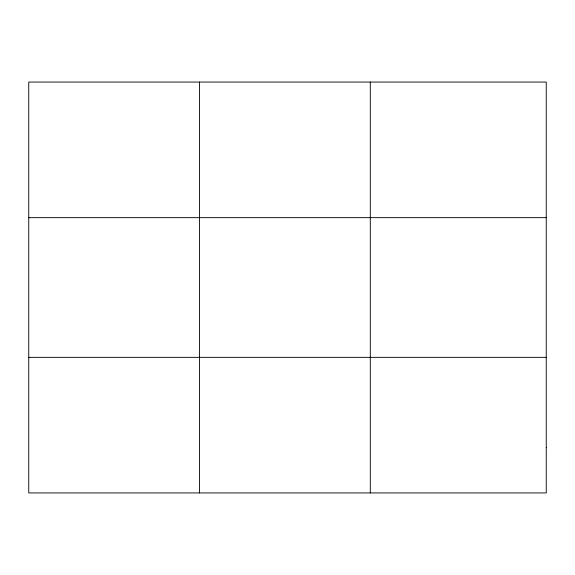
<?xml version="1.0" encoding="UTF-8"?>
<svg xmlns="http://www.w3.org/2000/svg" width="575" height="575" viewBox="0 0 575 575"><rect width="100%" height="100%" fill="white"/><g stroke="black" fill="none" stroke-linecap="round" stroke-linejoin="round"><path stroke-width="0.86" d="M199.525 492.94L199.525 82.06M370.3 492.94L370.3 82.06M28.75 217.652L546.25 217.652M28.75 357.348L546.25 357.348M546.25 447.745L546.25 492.94L28.75 492.94L28.75 82.06L546.25 82.06L546.25 447.745"/></g></svg>
